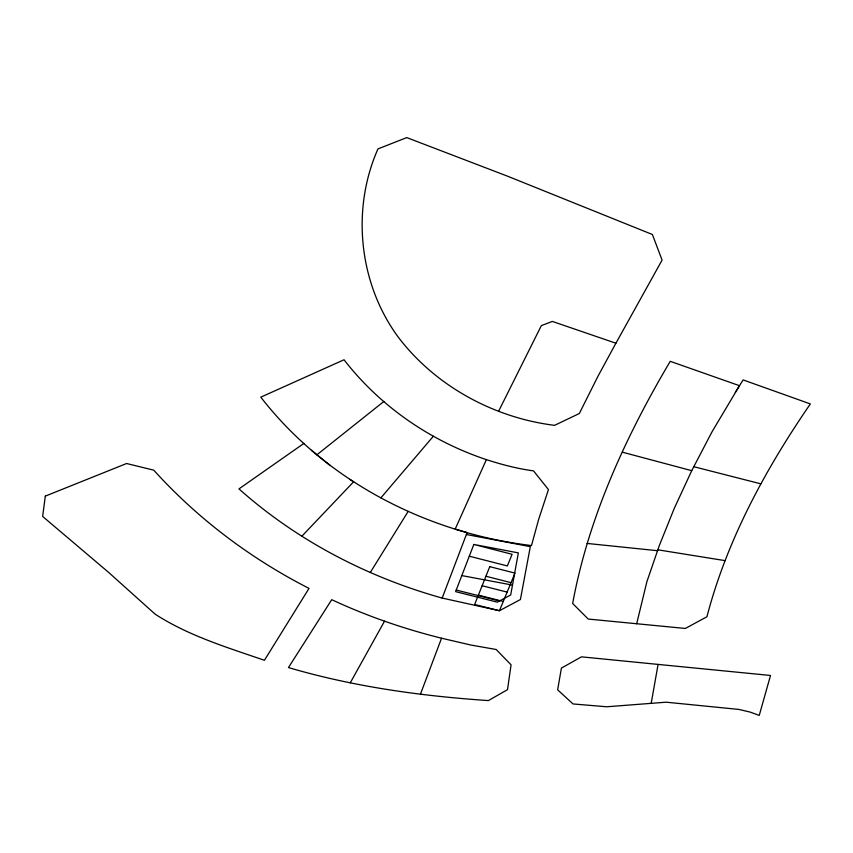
<?xml version="1.0" encoding="UTF-8"?>
<svg xmlns="http://www.w3.org/2000/svg" width="853" height="853" viewBox="0 0 853 853"><rect width="100%" height="100%" fill="white"/><g stroke="black" fill="none" stroke-linecap="round" stroke-linejoin="round"><path stroke-width="1.28" d="M651.191 703.352L658.079 664.412L770.515 675.469L759.245 715.4L750.107 712.074L738.911 709.429L666.161 702.19L606.76 706.774L573.045 703.949L557.638 689.832L561.402 668.112L581.458 656.842L658.079 664.412M636.679 623.735L646.894 581.682L659.294 545.611L674.169 508.591L691.73 470.675L711.967 431.906L739.487 385.695L670.234 361.32C625.814 436.352 588.527 517.27 572.651 603.497L588.239 619.054L685.364 628.458L706.934 616.751C726.991 539.896 765.567 469.054 810.35 403.927L743.134 379.916L735.286 392.369M420.444 694.182L441.545 638.215L470.888 645.039L496.179 649.506L511.064 664.828L507.514 689.65L488.396 700.58C420.913 696.016 353.462 686.697 288.463 667.568L331.721 599.68C366.939 616.079 403.853 628.832 441.545 638.215M303.924 443.389L238.968 488.897C296.972 540.599 367.504 577.204 442.174 598.07L467.124 532.56L455.182 529.105L486.391 459.628C501.767 464.608 517.472 468.713 533.52 470.877L548.447 489.569L538.701 519.242L531.483 545.557C426.873 532.965 325.857 481.049 260.805 397.157L344.036 359.763C380.139 406.423 430.53 441.022 486.391 459.628M473.841 544.449L455.609 591.63L497.299 602.165L510.691 594.967L518.357 552.883L473.841 544.449L512.099 554.29L507.343 565.944L469.299 556.199M498.674 411.125L541.356 325.611L552.339 321.421L615.909 343.215L662.088 260.09L652.385 234.5L507.375 176.123L406.753 137.6L377.975 148.902C351.031 209.475 358.953 283.985 398.415 337.351C435.68 386.228 493.908 417.778 554.557 425.338L579.326 413.524L598.028 376.141L615.909 343.215M350.295 682.784L384.554 621.133M370.245 572.555L408.192 511.363M380.918 497.832L433.345 436.235M301.813 536.27L353.611 481.796L349.805 479.429M311.452 450.309L316.964 454.766L383.829 401.496M587.067 543.436L657.514 550.707L657.823 549.812L725.157 560.645M461.804 575.583L512.493 585.094M466.378 534.5L530.321 546.656L520.405 599.531L499.442 610.727L442.174 598.07M482.126 585.755L507.13 592.099M478.373 595.17L503.27 601.461M456.216 590.041L499.495 600.981M693.83 466.708L760.844 483.843M485.922 576.255L511.043 582.652M622.402 452.186L691.73 470.675M316.964 454.766L330.1 465.503M45.316 496.115L42.65 516.438L108.523 572.31L155.107 614.128C188.364 635.73 227.133 647.438 264.419 660.297L309.021 588.389C250.686 558.598 197.715 518.784 153.753 470.163L126.596 463.51L45.316 496.115M489.75 566.659L474.652 604.489L499.442 610.727L514.977 573.109L489.75 566.659"/></g></svg>
